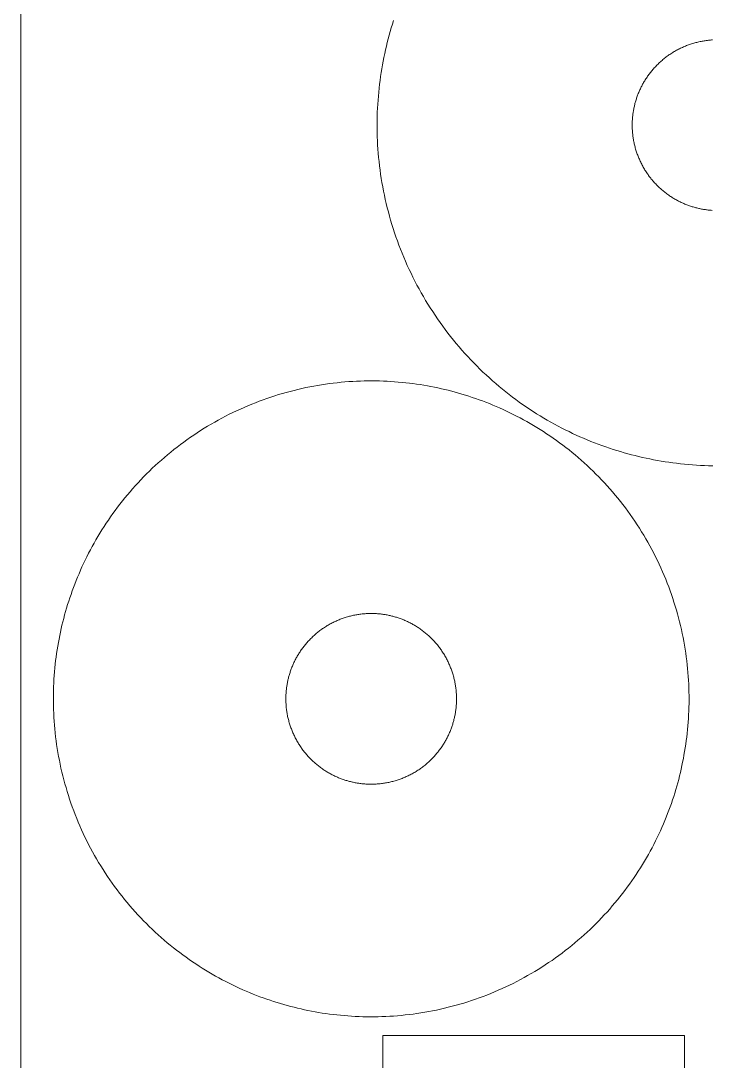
# Model space of a CAD drawing. Header units: inches. Extents: x -505 to 101, y 135 to 440.
# Drawn here: x -101.1 to -55.3, y 313.8 to 382.7 of the extents above; entities that cross this region are included whole.
import ezdxf

# ---------------------------------------------------------------- set-up
doc = ezdxf.new("R2010")
doc.units = ezdxf.units.IN
doc.header["$MEASUREMENT"] = 0
doc.layers.add('Capa 1', color=7, linetype='Continuous')

msp = doc.modelspace()

# ---------------------------------------------------------------- linework, layer by layer
at = {"layer": 'Capa 1', "color": 28, "lineweight": 9, "true_color": 0x11100b}
for points in [[(-101.12, 439.552), (-101.12, 135.159)], [(-76.408, 382.73), (-76.486, 382.487), (-76.56, 382.243), (-76.631, 382), (-76.701, 381.757), (-76.765, 381.515), (-76.824, 381.272), (-76.884, 381.03), (-76.941, 380.785), (-76.997, 380.539), (-77.047, 380.291), (-77.096, 380.041), (-77.146, 379.79), (-77.188, 379.537), (-77.23, 379.283), (-77.269, 379.027), (-77.304, 378.77), (-77.336, 378.51), (-77.368, 378.251), (-77.393, 377.989), (-77.417, 377.726), (-77.438, 377.462), (-77.456, 377.197), (-77.47, 376.93), (-77.484, 376.662), (-77.491, 376.394), (-77.498, 376.124), (-77.498, 375.853), (-77.498, 375.582), (-77.495, 375.309), (-77.488, 375.036), (-77.477, 374.762), (-77.463, 374.487), (-77.442, 374.212), (-77.421, 373.936), (-77.399, 373.66), (-77.371, 373.383), (-77.34, 373.106), (-77.304, 372.828), (-77.265, 372.55), (-77.223, 372.272), (-77.177, 371.994), (-77.128, 371.716), (-77.075, 371.438), (-77.018, 371.16), (-76.958, 370.882), (-76.891, 370.604), (-76.824, 370.326), (-76.754, 370.049), (-76.68, 369.773), (-76.602, 369.496), (-76.518, 369.221), (-76.433, 368.946), (-76.345, 368.672), (-76.249, 368.398), (-76.154, 368.126), (-76.056, 367.854), (-75.95, 367.583), (-75.844, 367.313), (-75.731, 367.045), (-75.618, 366.778), (-75.498, 366.512), (-75.378, 366.247), (-75.251, 365.983), (-75.124, 365.722), (-74.994, 365.462), (-74.856, 365.203), (-74.718, 364.946), (-74.577, 364.691), (-74.429, 364.438), (-74.281, 364.186), (-74.129, 363.937), (-73.974, 363.689), (-73.815, 363.444), (-73.657, 363.2), (-73.491, 362.959), (-73.321, 362.72), (-73.152, 362.484), (-72.979, 362.25), (-72.803, 362.018), (-72.623, 361.788), (-72.44, 361.561), (-72.256, 361.337), (-72.069, 361.115), (-71.879, 360.897), (-71.688, 360.681), (-71.49, 360.467), (-71.293, 360.256), (-71.095, 360.048), (-70.891, 359.843), (-70.686, 359.641), (-70.482, 359.442), (-70.27, 359.246), (-70.058, 359.053), (-69.847, 358.863), (-69.631, 358.676), (-69.416, 358.492), (-69.197, 358.311), (-68.975, 358.133), (-68.753, 357.959), (-68.531, 357.788), (-68.305, 357.62), (-68.076, 357.455), (-67.85, 357.294), (-67.617, 357.135), (-67.388, 356.98), (-67.155, 356.828), (-66.922, 356.68), (-66.686, 356.535), (-66.453, 356.393), (-66.216, 356.254), (-65.977, 356.119), (-65.74, 355.987), (-65.5, 355.858), (-65.26, 355.733), (-65.021, 355.611), (-64.777, 355.492), (-64.537, 355.377), (-64.294, 355.265), (-64.05, 355.156), (-63.807, 355.05), (-63.564, 354.947), (-63.32, 354.848), (-63.077, 354.752), (-62.833, 354.66), (-62.59, 354.57), (-62.346, 354.484), (-62.103, 354.4), (-61.86, 354.32), (-61.616, 354.243), (-61.373, 354.169), (-61.129, 354.098), (-60.886, 354.03), (-60.643, 353.965), (-60.399, 353.903), (-60.159, 353.844), (-59.912, 353.787), (-59.665, 353.733), (-59.418, 353.681), (-59.168, 353.632), (-58.918, 353.585), (-58.667, 353.541), (-58.409, 353.5), (-58.155, 353.462), (-57.898, 353.426), (-57.64, 353.393), (-57.379, 353.363), (-57.118, 353.336), (-56.854, 353.312), (-56.589, 353.291), (-56.325, 353.273), (-56.06, 353.258), (-55.792, 353.246), (-55.52, 353.238), (-55.252, 353.232)], [(-55.28, 370.155), (-55.344, 370.159), (-55.411, 370.165), (-55.478, 370.171), (-55.541, 370.177), (-55.609, 370.185), (-55.672, 370.193), (-55.739, 370.202), (-55.802, 370.212), (-55.866, 370.222), (-55.929, 370.233), (-55.993, 370.245), (-56.053, 370.257), (-56.116, 370.27), (-56.176, 370.284), (-56.24, 370.298), (-56.3, 370.312), (-56.36, 370.328), (-56.423, 370.345), (-56.483, 370.361), (-56.543, 370.379), (-56.603, 370.398), (-56.667, 370.417), (-56.727, 370.437), (-56.787, 370.458), (-56.85, 370.48), (-56.91, 370.502), (-56.97, 370.525), (-57.034, 370.55), (-57.094, 370.574), (-57.154, 370.6), (-57.214, 370.626), (-57.277, 370.654), (-57.337, 370.682), (-57.397, 370.711), (-57.457, 370.741), (-57.517, 370.771), (-57.577, 370.802), (-57.637, 370.835), (-57.697, 370.868), (-57.757, 370.902), (-57.817, 370.936), (-57.877, 370.972), (-57.933, 371.008), (-57.993, 371.045), (-58.05, 371.084), (-58.11, 371.122), (-58.166, 371.162), (-58.222, 371.203), (-58.282, 371.244), (-58.339, 371.286), (-58.395, 371.329), (-58.448, 371.373), (-58.505, 371.417), (-58.561, 371.462), (-58.614, 371.509), (-58.667, 371.556), (-58.72, 371.603), (-58.773, 371.652), (-58.826, 371.701), (-58.879, 371.751), (-58.928, 371.801), (-58.981, 371.853), (-59.03, 371.905), (-59.08, 371.958), (-59.129, 372.011), (-59.179, 372.065), (-59.225, 372.12), (-59.27, 372.176), (-59.32, 372.232), (-59.362, 372.289), (-59.408, 372.346), (-59.454, 372.404), (-59.496, 372.463), (-59.538, 372.522), (-59.581, 372.582), (-59.623, 372.642), (-59.662, 372.703), (-59.701, 372.765), (-59.74, 372.827), (-59.778, 372.89), (-59.817, 372.953), (-59.852, 373.016), (-59.888, 373.08), (-59.923, 373.144), (-59.958, 373.21), (-59.99, 373.275), (-60.022, 373.34), (-60.053, 373.406), (-60.085, 373.473), (-60.113, 373.539), (-60.142, 373.606), (-60.17, 373.674), (-60.198, 373.741), (-60.223, 373.809), (-60.248, 373.877), (-60.272, 373.945), (-60.297, 374.014), (-60.318, 374.082), (-60.339, 374.152), (-60.36, 374.22), (-60.382, 374.29), (-60.399, 374.359), (-60.417, 374.429), (-60.434, 374.498), (-60.449, 374.568), (-60.466, 374.638), (-60.48, 374.707), (-60.491, 374.777), (-60.505, 374.847), (-60.516, 374.917), (-60.526, 374.986), (-60.537, 375.055), (-60.544, 375.125), (-60.554, 375.195), (-60.562, 375.264), (-60.565, 375.333), (-60.572, 375.403), (-60.575, 375.471), (-60.579, 375.54), (-60.583, 375.609), (-60.586, 375.677), (-60.586, 375.746), (-60.586, 375.814), (-60.586, 375.882), (-60.583, 375.949), (-60.583, 376.017), (-60.579, 376.084), (-60.575, 376.151), (-60.572, 376.217), (-60.565, 376.283), (-60.558, 376.349), (-60.551, 376.415), (-60.544, 376.48), (-60.537, 376.545), (-60.526, 376.609), (-60.519, 376.673), (-60.508, 376.737), (-60.498, 376.8), (-60.484, 376.863), (-60.473, 376.926), (-60.459, 376.988), (-60.445, 377.05), (-60.431, 377.111), (-60.417, 377.172), (-60.403, 377.233), (-60.385, 377.293), (-60.367, 377.355), (-60.35, 377.415), (-60.332, 377.476), (-60.311, 377.537), (-60.293, 377.599), (-60.272, 377.66), (-60.251, 377.721), (-60.226, 377.782), (-60.205, 377.843), (-60.181, 377.904), (-60.156, 377.965), (-60.131, 378.026), (-60.103, 378.087), (-60.075, 378.148), (-60.046, 378.209), (-60.018, 378.269), (-59.99, 378.33), (-59.958, 378.39), (-59.926, 378.45), (-59.895, 378.51), (-59.863, 378.57), (-59.828, 378.629), (-59.792, 378.688), (-59.757, 378.748), (-59.722, 378.806), (-59.683, 378.865), (-59.644, 378.923), (-59.605, 378.981), (-59.567, 379.039), (-59.528, 379.096), (-59.485, 379.153), (-59.443, 379.209), (-59.401, 379.266), (-59.359, 379.321), (-59.313, 379.376), (-59.267, 379.431), (-59.221, 379.486), (-59.175, 379.54), (-59.126, 379.593), (-59.076, 379.646), (-59.03, 379.698), (-58.977, 379.75), (-58.928, 379.801), (-58.875, 379.852), (-58.826, 379.902), (-58.773, 379.952), (-58.72, 380), (-58.663, 380.049), (-58.611, 380.096), (-58.554, 380.144), (-58.498, 380.19), (-58.441, 380.235), (-58.385, 380.28), (-58.325, 380.325), (-58.265, 380.368), (-58.208, 380.411), (-58.148, 380.453), (-58.088, 380.494), (-58.025, 380.534), (-57.965, 380.574), (-57.902, 380.613), (-57.841, 380.651), (-57.778, 380.688), (-57.715, 380.725), (-57.651, 380.76), (-57.584, 380.795), (-57.521, 380.829), (-57.453, 380.862), (-57.39, 380.894), (-57.323, 380.926), (-57.256, 380.956), (-57.189, 380.986), (-57.122, 381.015), (-57.055, 381.042), (-56.988, 381.069), (-56.921, 381.095), (-56.854, 381.12), (-56.783, 381.145), (-56.716, 381.168), (-56.646, 381.19), (-56.579, 381.212), (-56.508, 381.232), (-56.441, 381.252), (-56.37, 381.271), (-56.3, 381.289), (-56.233, 381.306), (-56.162, 381.322), (-56.092, 381.337), (-56.021, 381.351), (-55.954, 381.364), (-55.884, 381.376), (-55.813, 381.388), (-55.743, 381.399), (-55.675, 381.408), (-55.605, 381.417), (-55.534, 381.425), (-55.464, 381.432), (-55.397, 381.438), (-55.326, 381.444), (-55.259, 381.448)], [(-72.782, 358.23), (-73.011, 358.285), (-73.237, 358.338), (-73.466, 358.389), (-73.699, 358.437), (-73.932, 358.483), (-74.168, 358.527), (-74.404, 358.568), (-74.641, 358.606), (-74.881, 358.642), (-75.121, 358.675), (-75.36, 358.706), (-75.604, 358.734), (-75.847, 358.759), (-76.094, 358.781), (-76.341, 358.801), (-76.588, 358.818), (-76.835, 358.832), (-77.086, 358.843), (-77.336, 358.851), (-77.59, 358.856), (-77.84, 358.858), (-78.095, 358.858), (-78.349, 358.853), (-78.606, 358.846), (-78.86, 358.836), (-79.118, 358.823), (-79.375, 358.806), (-79.633, 358.786), (-79.89, 358.764), (-80.148, 358.737), (-80.409, 358.708), (-80.666, 358.675), (-80.924, 358.639), (-81.185, 358.6), (-81.446, 358.556), (-81.703, 358.511), (-81.965, 358.461), (-82.222, 358.408), (-82.483, 358.352), (-82.744, 358.292), (-83.002, 358.229), (-83.259, 358.163), (-83.517, 358.093), (-83.778, 358.02), (-84.032, 357.943), (-84.289, 357.863), (-84.547, 357.78), (-84.801, 357.693), (-85.055, 357.603), (-85.309, 357.509), (-85.563, 357.412), (-85.813, 357.312), (-86.064, 357.208), (-86.314, 357.102), (-86.561, 356.991), (-86.812, 356.878), (-87.055, 356.761), (-87.298, 356.641), (-87.542, 356.518), (-87.785, 356.391), (-88.025, 356.262), (-88.262, 356.129), (-88.498, 355.993), (-88.734, 355.854), (-88.967, 355.713), (-89.197, 355.568), (-89.426, 355.42), (-89.655, 355.269), (-89.881, 355.116), (-90.103, 354.959), (-90.322, 354.8), (-90.54, 354.638), (-90.759, 354.473), (-90.971, 354.306), (-91.183, 354.136), (-91.394, 353.964), (-91.599, 353.789), (-91.803, 353.612), (-92.008, 353.432), (-92.206, 353.25), (-92.403, 353.065), (-92.597, 352.878), (-92.788, 352.689), (-92.978, 352.499), (-93.162, 352.305), (-93.345, 352.11), (-93.525, 351.913), (-93.705, 351.714), (-93.878, 351.514), (-94.051, 351.311), (-94.22, 351.107), (-94.386, 350.901), (-94.548, 350.693), (-94.707, 350.484), (-94.862, 350.274), (-95.017, 350.062), (-95.169, 349.849), (-95.317, 349.634), (-95.462, 349.418), (-95.603, 349.201), (-95.74, 348.984), (-95.878, 348.764), (-96.009, 348.545), (-96.139, 348.324), (-96.266, 348.102), (-96.39, 347.879), (-96.509, 347.656), (-96.626, 347.432), (-96.739, 347.208), (-96.848, 346.982), (-96.958, 346.756), (-97.063, 346.531), (-97.166, 346.304), (-97.261, 346.077), (-97.36, 345.85), (-97.451, 345.623), (-97.54, 345.395), (-97.628, 345.167), (-97.709, 344.94), (-97.79, 344.712), (-97.868, 344.484), (-97.945, 344.257), (-98.016, 344.029), (-98.086, 343.802), (-98.15, 343.575), (-98.213, 343.348), (-98.277, 343.122), (-98.333, 342.896), (-98.39, 342.669), (-98.443, 342.441), (-98.492, 342.211), (-98.542, 341.98), (-98.587, 341.746), (-98.63, 341.512), (-98.672, 341.276), (-98.711, 341.038), (-98.746, 340.8), (-98.778, 340.559), (-98.81, 340.318), (-98.838, 340.075), (-98.862, 339.831), (-98.884, 339.585), (-98.905, 339.339), (-98.923, 339.091), (-98.937, 338.842), (-98.947, 338.592), (-98.954, 338.342), (-98.958, 338.09), (-98.961, 337.837), (-98.961, 337.583), (-98.958, 337.329), (-98.951, 337.074), (-98.94, 336.818), (-98.926, 336.562), (-98.908, 336.305), (-98.891, 336.047), (-98.866, 335.789), (-98.841, 335.531), (-98.81, 335.272), (-98.778, 335.013), (-98.743, 334.753), (-98.704, 334.494), (-98.662, 334.234), (-98.612, 333.974), (-98.563, 333.715), (-98.51, 333.455), (-98.457, 333.196), (-98.397, 332.936), (-98.333, 332.677), (-98.266, 332.419), (-98.196, 332.16), (-98.122, 331.903), (-98.048, 331.645), (-97.966, 331.389), (-97.882, 331.132), (-97.797, 330.877), (-97.705, 330.623), (-97.614, 330.369), (-97.515, 330.116), (-97.416, 329.865), (-97.31, 329.614), (-97.204, 329.364), (-97.095, 329.116), (-96.982, 328.869), (-96.866, 328.623), (-96.746, 328.379), (-96.622, 328.136), (-96.495, 327.894), (-96.365, 327.654), (-96.231, 327.416), (-96.097, 327.18), (-95.959, 326.945), (-95.815, 326.712), (-95.67, 326.481), (-95.522, 326.252), (-95.374, 326.025), (-95.218, 325.799), (-95.063, 325.577), (-94.904, 325.356), (-94.742, 325.137), (-94.576, 324.921), (-94.41, 324.707), (-94.241, 324.495), (-94.068, 324.285), (-93.892, 324.079), (-93.715, 323.874), (-93.536, 323.672), (-93.352, 323.473), (-93.169, 323.277), (-92.982, 323.082), (-92.791, 322.891), (-92.601, 322.702), (-92.41, 322.516), (-92.213, 322.333), (-92.015, 322.153), (-91.818, 321.975), (-91.616, 321.801), (-91.415, 321.63), (-91.211, 321.46), (-91.003, 321.295), (-90.798, 321.132), (-90.586, 320.972), (-90.378, 320.815), (-90.167, 320.661), (-89.951, 320.51), (-89.736, 320.363), (-89.521, 320.218), (-89.306, 320.076), (-89.087, 319.938), (-88.868, 319.802), (-88.646, 319.67), (-88.427, 319.54), (-88.205, 319.414), (-87.983, 319.291), (-87.761, 319.171), (-87.535, 319.054), (-87.309, 318.94), (-87.087, 318.829), (-86.861, 318.721), (-86.635, 318.617), (-86.406, 318.515), (-86.18, 318.416), (-85.954, 318.32), (-85.725, 318.228), (-85.499, 318.138), (-85.27, 318.051), (-85.044, 317.968), (-84.815, 317.887), (-84.589, 317.81), (-84.36, 317.735), (-84.134, 317.663), (-83.905, 317.594), (-83.679, 317.528), (-83.453, 317.464), (-83.224, 317.403), (-82.998, 317.346), (-82.772, 317.291), (-82.543, 317.237), (-82.314, 317.187), (-82.084, 317.138), (-81.848, 317.092), (-81.615, 317.049), (-81.379, 317.008), (-81.143, 316.969), (-80.903, 316.933), (-80.663, 316.9), (-80.419, 316.87), (-80.179, 316.842), (-79.932, 316.816), (-79.689, 316.794), (-79.442, 316.774), (-79.195, 316.757), (-78.945, 316.743), (-78.694, 316.732), (-78.444, 316.724), (-78.193, 316.719), (-77.939, 316.717), (-77.685, 316.718), (-77.431, 316.722), (-77.177, 316.729), (-76.92, 316.74), (-76.666, 316.753), (-76.408, 316.77), (-76.151, 316.789), (-75.893, 316.812), (-75.636, 316.838), (-75.375, 316.868), (-75.117, 316.901), (-74.856, 316.937), (-74.598, 316.976), (-74.337, 317.019), (-74.076, 317.065), (-73.819, 317.115), (-73.558, 317.167), (-73.3, 317.224), (-73.039, 317.283), (-72.782, 317.346), (-72.521, 317.413), (-72.263, 317.482), (-72.005, 317.556), (-71.748, 317.633), (-71.49, 317.712), (-71.237, 317.796), (-70.979, 317.883), (-70.725, 317.973), (-70.471, 318.066), (-70.221, 318.163), (-69.966, 318.263), (-69.716, 318.367), (-69.469, 318.474), (-69.219, 318.584), (-68.972, 318.698), (-68.725, 318.815), (-68.481, 318.934), (-68.238, 319.058), (-67.998, 319.184), (-67.758, 319.314), (-67.518, 319.446), (-67.282, 319.582), (-67.049, 319.721), (-66.816, 319.863), (-66.583, 320.008), (-66.354, 320.156), (-66.128, 320.306), (-65.902, 320.46), (-65.68, 320.616), (-65.458, 320.775), (-65.239, 320.937), (-65.024, 321.102), (-64.809, 321.269), (-64.597, 321.439), (-64.389, 321.612), (-64.181, 321.787), (-63.976, 321.964), (-63.775, 322.144), (-63.578, 322.326), (-63.38, 322.511), (-63.186, 322.697), (-62.996, 322.886), (-62.805, 323.077), (-62.618, 323.27), (-62.438, 323.465), (-62.255, 323.662), (-62.078, 323.861), (-61.905, 324.062), (-61.733, 324.265), (-61.563, 324.469), (-61.397, 324.675), (-61.235, 324.882), (-61.077, 325.091), (-60.918, 325.302), (-60.766, 325.514), (-60.614, 325.727), (-60.466, 325.941), (-60.322, 326.157), (-60.181, 326.374), (-60.039, 326.592), (-59.905, 326.811), (-59.771, 327.031), (-59.644, 327.252), (-59.517, 327.473), (-59.394, 327.696), (-59.274, 327.92), (-59.157, 328.144), (-59.044, 328.368), (-58.932, 328.594), (-58.826, 328.819), (-58.72, 329.045), (-58.618, 329.272), (-58.519, 329.498), (-58.424, 329.726), (-58.332, 329.953), (-58.24, 330.18), (-58.155, 330.408), (-58.071, 330.636), (-57.99, 330.863), (-57.912, 331.091), (-57.838, 331.319), (-57.767, 331.546), (-57.697, 331.773), (-57.63, 332), (-57.566, 332.227), (-57.506, 332.453), (-57.45, 332.679), (-57.393, 332.906), (-57.341, 333.134), (-57.291, 333.365), (-57.242, 333.596), (-57.196, 333.829), (-57.154, 334.064), (-57.111, 334.299), (-57.073, 334.537), (-57.037, 334.776), (-57.002, 335.016), (-56.974, 335.258), (-56.946, 335.501), (-56.921, 335.745), (-56.896, 335.99), (-56.878, 336.237), (-56.861, 336.484), (-56.847, 336.734), (-56.836, 336.983), (-56.829, 337.234), (-56.822, 337.486), (-56.822, 337.739), (-56.822, 337.992), (-56.826, 338.247), (-56.833, 338.502), (-56.843, 338.757), (-56.857, 339.014), (-56.871, 339.271), (-56.893, 339.528), (-56.914, 339.787), (-56.942, 340.045), (-56.97, 340.304), (-57.006, 340.563), (-57.041, 340.822), (-57.08, 341.082), (-57.122, 341.342), (-57.168, 341.601), (-57.217, 341.861), (-57.27, 342.121), (-57.326, 342.38), (-57.387, 342.639), (-57.45, 342.898), (-57.517, 343.157), (-57.584, 343.415), (-57.658, 343.673), (-57.736, 343.93), (-57.817, 344.187), (-57.898, 344.443), (-57.986, 344.698), (-58.074, 344.953), (-58.17, 345.207), (-58.265, 345.459), (-58.367, 345.711), (-58.47, 345.962), (-58.579, 346.211), (-58.688, 346.459), (-58.801, 346.707), (-58.918, 346.953), (-59.037, 347.197), (-59.161, 347.44), (-59.288, 347.681), (-59.418, 347.921), (-59.549, 348.159), (-59.686, 348.396), (-59.824, 348.631), (-59.965, 348.864), (-60.11, 349.095), (-60.258, 349.324), (-60.41, 349.551), (-60.562, 349.776), (-60.72, 349.999), (-60.879, 350.22), (-61.041, 350.438), (-61.207, 350.655), (-61.373, 350.869), (-61.542, 351.081), (-61.715, 351.29), (-61.891, 351.497), (-62.068, 351.701), (-62.248, 351.903), (-62.428, 352.102), (-62.614, 352.299), (-62.802, 352.493), (-62.989, 352.684), (-63.179, 352.873), (-63.373, 353.059), (-63.567, 353.242), (-63.765, 353.422), (-63.966, 353.6), (-64.167, 353.775), (-64.368, 353.946), (-64.573, 354.115), (-64.777, 354.281), (-64.985, 354.444), (-65.193, 354.604), (-65.405, 354.76), (-65.617, 354.914), (-65.828, 355.065), (-66.044, 355.213), (-66.259, 355.357), (-66.477, 355.499), (-66.696, 355.638), (-66.915, 355.773), (-67.134, 355.906), (-67.356, 356.035), (-67.578, 356.161), (-67.8, 356.285), (-68.023, 356.405), (-68.248, 356.522), (-68.471, 356.636), (-68.696, 356.747), (-68.922, 356.854), (-69.148, 356.959), (-69.374, 357.061), (-69.603, 357.159), (-69.829, 357.255), (-70.055, 357.347), (-70.284, 357.437), (-70.51, 357.524), (-70.739, 357.607), (-70.968, 357.688), (-71.194, 357.766), (-71.423, 357.841), (-71.649, 357.913), (-71.875, 357.982), (-72.104, 358.048), (-72.33, 358.112), (-72.556, 358.172), (-72.782, 358.23)], [(-76.521, 343.276), (-76.458, 343.26), (-76.398, 343.244), (-76.338, 343.227), (-76.278, 343.209), (-76.214, 343.191), (-76.154, 343.171), (-76.094, 343.151), (-76.031, 343.131), (-75.971, 343.109), (-75.911, 343.086), (-75.847, 343.063), (-75.787, 343.039), (-75.727, 343.014), (-75.664, 342.988), (-75.604, 342.962), (-75.544, 342.935), (-75.484, 342.906), (-75.424, 342.877), (-75.36, 342.848), (-75.301, 342.817), (-75.241, 342.786), (-75.18, 342.754), (-75.121, 342.721), (-75.064, 342.687), (-75.004, 342.652), (-74.944, 342.617), (-74.884, 342.58), (-74.828, 342.543), (-74.768, 342.505), (-74.711, 342.466), (-74.651, 342.426), (-74.595, 342.386), (-74.538, 342.345), (-74.482, 342.302), (-74.426, 342.259), (-74.369, 342.216), (-74.316, 342.171), (-74.26, 342.126), (-74.207, 342.08), (-74.15, 342.033), (-74.098, 341.985), (-74.045, 341.937), (-73.995, 341.888), (-73.942, 341.838), (-73.889, 341.787), (-73.84, 341.736), (-73.791, 341.684), (-73.741, 341.631), (-73.692, 341.577), (-73.642, 341.523), (-73.597, 341.468), (-73.547, 341.413), (-73.501, 341.356), (-73.456, 341.3), (-73.413, 341.242), (-73.367, 341.184), (-73.325, 341.125), (-73.283, 341.066), (-73.24, 341.006), (-73.198, 340.946), (-73.156, 340.885), (-73.117, 340.823), (-73.078, 340.761), (-73.039, 340.699), (-73.004, 340.636), (-72.969, 340.572), (-72.93, 340.508), (-72.898, 340.444), (-72.863, 340.379), (-72.831, 340.314), (-72.796, 340.248), (-72.768, 340.182), (-72.736, 340.116), (-72.708, 340.049), (-72.676, 339.982), (-72.648, 339.915), (-72.623, 339.847), (-72.595, 339.779), (-72.57, 339.711), (-72.549, 339.643), (-72.524, 339.575), (-72.503, 339.506), (-72.478, 339.437), (-72.461, 339.368), (-72.44, 339.299), (-72.422, 339.229), (-72.404, 339.16), (-72.386, 339.09), (-72.369, 339.021), (-72.355, 338.951), (-72.341, 338.881), (-72.327, 338.811), (-72.316, 338.742), (-72.305, 338.672), (-72.295, 338.602), (-72.284, 338.533), (-72.274, 338.463), (-72.267, 338.394), (-72.26, 338.324), (-72.252, 338.255), (-72.249, 338.186), (-72.245, 338.117), (-72.242, 338.048), (-72.238, 337.98), (-72.235, 337.911), (-72.235, 337.843), (-72.235, 337.775), (-72.235, 337.707), (-72.235, 337.639), (-72.238, 337.572), (-72.242, 337.505), (-72.245, 337.438), (-72.249, 337.371), (-72.256, 337.305), (-72.26, 337.239), (-72.267, 337.174), (-72.274, 337.109), (-72.284, 337.044), (-72.291, 336.979), (-72.302, 336.915), (-72.312, 336.851), (-72.323, 336.788), (-72.334, 336.725), (-72.348, 336.662), (-72.362, 336.6), (-72.372, 336.539), (-72.386, 336.477), (-72.404, 336.416), (-72.418, 336.356), (-72.436, 336.295), (-72.45, 336.234), (-72.471, 336.173), (-72.489, 336.112), (-72.506, 336.051), (-72.528, 335.99), (-72.549, 335.929), (-72.57, 335.868), (-72.591, 335.806), (-72.616, 335.745), (-72.641, 335.684), (-72.665, 335.623), (-72.69, 335.562), (-72.718, 335.501), (-72.743, 335.441), (-72.771, 335.38), (-72.803, 335.319), (-72.831, 335.259), (-72.863, 335.199), (-72.895, 335.139), (-72.926, 335.078), (-72.958, 335.019), (-72.993, 334.959), (-73.025, 334.9), (-73.064, 334.841), (-73.099, 334.782), (-73.134, 334.723), (-73.173, 334.665), (-73.212, 334.607), (-73.251, 334.55), (-73.293, 334.492), (-73.336, 334.436), (-73.378, 334.379), (-73.42, 334.323), (-73.462, 334.267), (-73.508, 334.212), (-73.554, 334.157), (-73.6, 334.103), (-73.646, 334.049), (-73.692, 333.996), (-73.741, 333.943), (-73.791, 333.89), (-73.84, 333.838), (-73.893, 333.787), (-73.942, 333.736), (-73.995, 333.686), (-74.048, 333.637), (-74.101, 333.588), (-74.154, 333.54), (-74.21, 333.492), (-74.267, 333.445), (-74.323, 333.399), (-74.38, 333.353), (-74.436, 333.308), (-74.496, 333.264), (-74.553, 333.221), (-74.613, 333.177), (-74.673, 333.136), (-74.733, 333.094), (-74.793, 333.054), (-74.856, 333.014), (-74.916, 332.975), (-74.979, 332.937), (-75.043, 332.9), (-75.106, 332.864), (-75.17, 332.828), (-75.234, 332.793), (-75.301, 332.759), (-75.364, 332.726), (-75.431, 332.694), (-75.498, 332.662), (-75.562, 332.632), (-75.629, 332.602), (-75.696, 332.574), (-75.763, 332.546), (-75.833, 332.519), (-75.9, 332.493), (-75.967, 332.468), (-76.034, 332.444), (-76.105, 332.421), (-76.172, 332.398), (-76.242, 332.377), (-76.309, 332.356), (-76.38, 332.337), (-76.451, 332.318), (-76.518, 332.3), (-76.588, 332.283), (-76.659, 332.267), (-76.729, 332.252), (-76.796, 332.238), (-76.867, 332.224), (-76.937, 332.212), (-77.008, 332.2), (-77.075, 332.19), (-77.146, 332.18), (-77.216, 332.172), (-77.287, 332.163), (-77.354, 332.156), (-77.424, 332.15), (-77.491, 332.145), (-77.562, 332.14), (-77.632, 332.137), (-77.699, 332.134), (-77.766, 332.132), (-77.837, 332.131), (-77.904, 332.131), (-77.971, 332.132), (-78.038, 332.133), (-78.109, 332.135), (-78.176, 332.138), (-78.243, 332.142), (-78.306, 332.146), (-78.373, 332.152), (-78.44, 332.158), (-78.504, 332.164), (-78.571, 332.172), (-78.634, 332.18), (-78.701, 332.189), (-78.765, 332.199), (-78.828, 332.209), (-78.892, 332.22), (-78.955, 332.232), (-79.015, 332.244), (-79.079, 332.257), (-79.139, 332.271), (-79.202, 332.285), (-79.262, 332.3), (-79.322, 332.315), (-79.386, 332.332), (-79.446, 332.349), (-79.506, 332.366), (-79.566, 332.385), (-79.629, 332.404), (-79.689, 332.424), (-79.749, 332.445), (-79.812, 332.467), (-79.873, 332.489), (-79.932, 332.513), (-79.996, 332.537), (-80.056, 332.561), (-80.116, 332.587), (-80.176, 332.614), (-80.239, 332.641), (-80.299, 332.669), (-80.359, 332.698), (-80.419, 332.728), (-80.479, 332.758), (-80.539, 332.79), (-80.599, 332.822), (-80.659, 332.855), (-80.719, 332.889), (-80.779, 332.924), (-80.839, 332.959), (-80.896, 332.996), (-80.955, 333.033), (-81.012, 333.071), (-81.072, 333.11), (-81.128, 333.149), (-81.185, 333.19), (-81.245, 333.231), (-81.301, 333.273), (-81.354, 333.316), (-81.411, 333.36), (-81.467, 333.405), (-81.52, 333.45), (-81.576, 333.496), (-81.629, 333.543), (-81.682, 333.59), (-81.735, 333.639), (-81.788, 333.688), (-81.841, 333.738), (-81.89, 333.789), (-81.943, 333.84), (-81.993, 333.892), (-82.042, 333.945), (-82.091, 333.998), (-82.141, 334.053), (-82.187, 334.107), (-82.233, 334.163), (-82.278, 334.219), (-82.324, 334.276), (-82.37, 334.333), (-82.416, 334.392), (-82.458, 334.45), (-82.501, 334.509), (-82.543, 334.569), (-82.585, 334.63), (-82.624, 334.691), (-82.663, 334.752), (-82.702, 334.814), (-82.741, 334.877), (-82.779, 334.94), (-82.815, 335.004), (-82.85, 335.067), (-82.885, 335.132), (-82.921, 335.197), (-82.952, 335.262), (-82.984, 335.327), (-83.016, 335.393), (-83.048, 335.46), (-83.076, 335.526), (-83.104, 335.594), (-83.132, 335.661), (-83.16, 335.728), (-83.185, 335.796), (-83.21, 335.864), (-83.234, 335.933), (-83.259, 336.001), (-83.28, 336.07), (-83.302, 336.139), (-83.323, 336.208), (-83.344, 336.277), (-83.362, 336.346), (-83.379, 336.416), (-83.397, 336.485), (-83.411, 336.555), (-83.429, 336.625), (-83.443, 336.694), (-83.453, 336.764), (-83.467, 336.834), (-83.478, 336.904), (-83.488, 336.973), (-83.499, 337.043), (-83.506, 337.112), (-83.517, 337.182), (-83.524, 337.251), (-83.527, 337.321), (-83.534, 337.39), (-83.538, 337.459), (-83.541, 337.528), (-83.545, 337.596), (-83.545, 337.665), (-83.548, 337.733), (-83.548, 337.801), (-83.548, 337.869), (-83.545, 337.937), (-83.545, 338.004), (-83.541, 338.071), (-83.538, 338.138), (-83.531, 338.204), (-83.527, 338.27), (-83.52, 338.336), (-83.513, 338.402), (-83.506, 338.467), (-83.499, 338.532), (-83.488, 338.596), (-83.481, 338.66), (-83.471, 338.724), (-83.46, 338.787), (-83.446, 338.851), (-83.436, 338.913), (-83.421, 338.976), (-83.407, 339.037), (-83.393, 339.098), (-83.379, 339.159), (-83.365, 339.22), (-83.347, 339.281), (-83.33, 339.341), (-83.312, 339.402), (-83.294, 339.463), (-83.273, 339.525), (-83.256, 339.586), (-83.234, 339.647), (-83.213, 339.708), (-83.189, 339.769), (-83.167, 339.83), (-83.143, 339.891), (-83.118, 339.952), (-83.093, 340.013), (-83.065, 340.074), (-83.037, 340.135), (-83.009, 340.196), (-82.981, 340.256), (-82.952, 340.317), (-82.921, 340.377), (-82.889, 340.437), (-82.857, 340.497), (-82.825, 340.557), (-82.79, 340.616), (-82.755, 340.676), (-82.719, 340.735), (-82.684, 340.793), (-82.645, 340.852), (-82.607, 340.91), (-82.568, 340.968), (-82.529, 341.026), (-82.49, 341.083), (-82.448, 341.14), (-82.406, 341.197), (-82.363, 341.252), (-82.317, 341.308), (-82.275, 341.363), (-82.229, 341.418), (-82.183, 341.473), (-82.137, 341.526), (-82.088, 341.58), (-82.039, 341.633), (-81.989, 341.685), (-81.94, 341.737), (-81.89, 341.788), (-81.837, 341.839), (-81.788, 341.889), (-81.735, 341.939), (-81.682, 341.988), (-81.626, 342.036), (-81.573, 342.083), (-81.516, 342.131), (-81.46, 342.177), (-81.404, 342.223), (-81.347, 342.267), (-81.287, 342.312), (-81.227, 342.355), (-81.171, 342.398), (-81.111, 342.44), (-81.047, 342.481), (-80.987, 342.522), (-80.927, 342.561), (-80.864, 342.6), (-80.8, 342.638), (-80.74, 342.675), (-80.677, 342.712), (-80.61, 342.747), (-80.546, 342.782), (-80.483, 342.816), (-80.416, 342.849), (-80.352, 342.881), (-80.285, 342.913), (-80.218, 342.943), (-80.151, 342.973), (-80.084, 343.002), (-80.017, 343.03), (-79.95, 343.056), (-79.883, 343.082), (-79.816, 343.108), (-79.746, 343.132), (-79.678, 343.155), (-79.608, 343.177), (-79.541, 343.199), (-79.47, 343.219), (-79.403, 343.239), (-79.333, 343.258), (-79.262, 343.276), (-79.195, 343.293), (-79.125, 343.309), (-79.054, 343.324), (-78.984, 343.338), (-78.916, 343.351), (-78.846, 343.364), (-78.775, 343.375), (-78.705, 343.386), (-78.634, 343.395), (-78.567, 343.404), (-78.497, 343.412), (-78.426, 343.419), (-78.359, 343.425), (-78.289, 343.431), (-78.221, 343.435), (-78.151, 343.439), (-78.084, 343.441), (-78.013, 343.444), (-77.946, 343.445), (-77.879, 343.445), (-77.809, 343.444), (-77.742, 343.443), (-77.675, 343.441), (-77.608, 343.438), (-77.541, 343.434), (-77.474, 343.429), (-77.41, 343.424), (-77.343, 343.418), (-77.276, 343.411), (-77.213, 343.404), (-77.146, 343.395), (-77.082, 343.387), (-77.018, 343.377), (-76.955, 343.367), (-76.891, 343.356), (-76.828, 343.344), (-76.765, 343.332), (-76.705, 343.318), (-76.641, 343.305), (-76.581, 343.291), (-76.521, 343.276)], [(-77.124, 311.47), (-77.124, 315.469), (-57.125, 315.469), (-57.125, 311.47)]]:
    msp.add_lwpolyline(points, dxfattribs=at)

doc.saveas('drawing.dxf')
